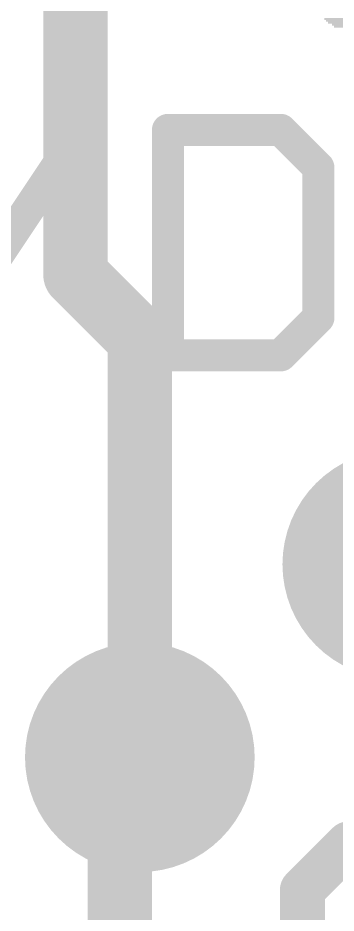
# Model space of a CAD drawing. Extents: x 0 to 25.4, y 0 to 17.8.
# Drawn here: x 9.298 to 10.553, y 7.132 to 10.667 of the extents above; entities that cross this region are included whole.
import ezdxf

# ---------------------------------------------------------------- set-up
doc = ezdxf.new("R2010")
doc.units = 0
for name, color, linetype in [('1', 12, 'CONTINUOUS'), ('16', 132, 'CONTINUOUS'), ('18', 110, 'CONTINUOUS'), ('21', 53, 'CONTINUOUS'), ('22', 253, 'CONTINUOUS')]:
    doc.layers.add(name, color=color, linetype=linetype)

# ---------------------------------------------------------------- blocks, each defined once
blk = doc.blocks.new('RECT')
blk.add_solid([(-0.5, -0.5), (0.5, -0.5), (-0.5, 0.5), (0.5, 0.5)])
blk = doc.blocks.new('ROUNDV')
at = {"const_width": 0.5}
blk.add_lwpolyline([(0, -0.25, 1), (0, 0.25, 1), (0, -0.25)], format="xyb", dxfattribs=at)

msp = doc.modelspace()

# ---------------------------------------------------------------- linework, layer by layer
at = {"layer": '1', "const_width": 0.254}
for points in [[(9.779, 7.747), (9.7, 7.668)], [(9.7, 7.668), (9.7, 6.08)]]:
    msp.add_lwpolyline(points, dxfattribs=at)
at = {"layer": '1', "const_width": 0.127}
for points in [[(9.8239, 7.7021, 1), (9.7341, 7.7919)], [(9.7635, 7.668, 1), (9.6365, 7.668)], [(9.6551, 7.7129, 1), (9.7449, 7.6231)]]:
    msp.add_lwpolyline(points, format="xyb", dxfattribs=at)
at = {"layer": '16', "const_width": 0.254}
for points in [[(9.525, 15.113), (9.525, 9.652)], [(9.525, 9.652), (9.779, 9.398)], [(9.779, 9.398), (9.779, 7.747)]]:
    msp.add_lwpolyline(points, dxfattribs=at)
at = {"layer": '16', "const_width": 0.127}
for points in [[(9.5699, 9.6969, 1), (9.4801, 9.6071)], [(9.4615, 9.652, 1), (9.5885, 9.652)], [(9.8425, 9.398, 1), (9.7155, 9.398)], [(9.7341, 9.3531, 1), (9.8239, 9.4429)], [(9.7155, 7.747, 1), (9.8425, 7.747)]]:
    msp.add_lwpolyline(points, format="xyb", dxfattribs=at)
at = {"layer": '21', "const_width": 0.127}
for points in [[(8.9548, 9.3345), (9.548, 10.2243)], [(9.8903, 10.2243), (9.8903, 9.3345)], [(10.3352, 10.2243), (9.8903, 10.2243)], [(10.4835, 10.076), (10.3352, 10.2243)], [(10.4835, 9.4828), (10.4835, 10.076)], [(10.3352, 9.3345), (10.4835, 9.4828)], [(9.8903, 9.3345), (10.3352, 9.3345)]]:
    msp.add_lwpolyline(points, dxfattribs=at)
at = {"layer": '21', "const_width": 0.0635}
for points in [[(9.5744, 10.2066, 1), (9.5215, 10.2419)], [(9.9221, 10.2243, 1), (9.8585, 10.2243)], [(9.8903, 10.256, 1), (9.8903, 10.1925)], [(10.3576, 10.2467, 1), (10.3127, 10.2018)], [(10.3352, 10.1925, 1), (10.3352, 10.256)], [(10.5152, 10.076, 1), (10.4517, 10.076)], [(10.461, 10.0535, 1), (10.5059, 10.0984)], [(10.5059, 9.4603, 1), (10.461, 9.5052)], [(10.4517, 9.4828, 1), (10.5152, 9.4828)], [(9.8903, 9.3663, 1), (9.8903, 9.3027)], [(10.3127, 9.357, 1), (10.3576, 9.312)], [(10.3352, 9.3027, 1), (10.3352, 9.3663)], [(9.8585, 9.3345, 1), (9.9221, 9.3345)]]:
    msp.add_lwpolyline(points, format="xyb", dxfattribs=at)
at = {"layer": '22', "const_width": 0.0889}
for points in [[(9.8422, 7.5872, 1), (9.7533, 7.5872)], [(10.6028, 7.4495, 1), (10.6028, 7.3606)], [(10.6342, 7.3736, 1), (10.5714, 7.4365)], [(9.7533, 7.405, 1), (9.8422, 7.405)], [(10.3892, 7.2543, 1), (10.452, 7.1914)], [(10.4651, 7.2228, 1), (10.3762, 7.2228)]]:
    msp.add_lwpolyline(points, format="xyb", dxfattribs=at)
at = {"layer": '22', "const_width": 0.1778}
for points in [[(9.7978, 7.5872), (9.7978, 7.405)], [(10.4206, 7.2228), (10.6028, 7.405)], [(10.6028, 7.405), (11.1494, 7.405)], [(10.4206, 6.4941), (10.4206, 7.2228)]]:
    msp.add_lwpolyline(points, dxfattribs=at)

# ---------------------------------------------------------------- block references
at = {"layer": '18', "xscale": 0.9064, "yscale": 0.9064}
for p in [(10.795, 8.509), (10.795, 8.509), (9.779, 7.747), (9.779, 7.747)]:
    msp.add_blockref('ROUNDV', p, dxfattribs=at)
at = {"layer": '22', "rotation": 180}
for p, xscale, yscale in [((11.2001, 10.6629), 1.3868, 0.0076), ((11.2039, 10.6553), 1.3792, 0.0076), ((11.2116, 10.6477), 1.3793, 0.0076), ((11.223, 10.6401), 1.3716, 0.0076), ((11.2306, 10.6325), 1.3716, 0.0077)]:
    msp.add_blockref('RECT', p, dxfattribs=dict(at, xscale=xscale, yscale=yscale))

doc.saveas('drawing.dxf')
